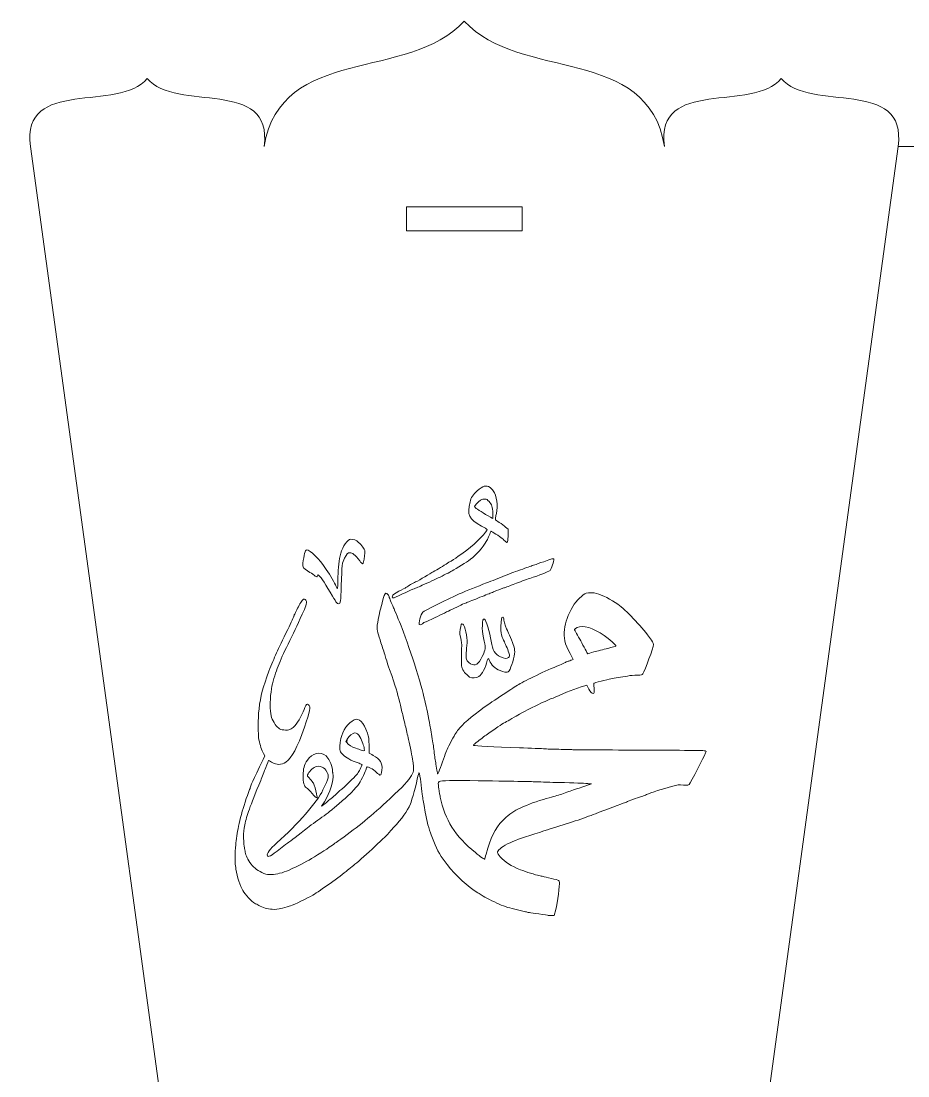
# Model space of a CAD drawing. Header units: millimetres. Extents: x -221 to 759, y -270 to 136.
# Drawn here: x -221.2 to -129.2, y 25.1 to 134.5 of the extents above; entities that cross this region are included whole.
import ezdxf

# ---------------------------------------------------------------- set-up
doc = ezdxf.new("R2010")
doc.units = ezdxf.units.MM
doc.header["$MEASUREMENT"] = 0
doc.layers.add('Layer 1', color=7, linetype='Continuous')

msp = doc.modelspace()

# ---------------------------------------------------------------- linework, layer by layer
at = {"layer": 'Layer 1', "lineweight": 15}
for points in [[(-175.2502, 134.4985), (-181.0689, 128.1913), (-194.2707, 132.0478), (-196.0194, 121.4985)], [(-154.481, 121.4985), (-156.2297, 132.0478), (-169.4315, 128.1913), (-175.2502, 134.4985)], [(-208.1348, 128.5507), (-211.077, 124.9731), (-221.228, 128.7196), (-220.2502, 121.4985)], [(-196.0194, 121.4985), (-195.0417, 128.7196), (-205.1927, 124.9731), (-208.1348, 128.5507)], [(-142.3656, 128.5507), (-145.3078, 124.9731), (-155.4588, 128.7196), (-154.481, 121.4985)], [(-130.2502, 121.4985), (-129.2725, 128.7196), (-139.4235, 124.9731), (-142.3656, 128.5507)], [(-220.2502, 121.4985), (-220.2502, 121.4985), (-199.753, -28.5015), (-199.753, -28.5015)], [(-130.2502, 121.4985), (-130.2502, 121.4985), (-150.7474, -28.5015), (-150.7474, -28.5015)], [(-81.2447, 121.4985), (-81.2447, 121.4985), (-130.2502, 121.4985), (-130.2502, 121.4985)], [(-181.2502, 115.2485), (-181.2502, 115.2485), (-181.2502, 112.7485), (-181.2502, 112.7485)], [(-169.2502, 115.2485), (-169.2502, 115.2485), (-181.2502, 115.2485), (-181.2502, 115.2485)], [(-169.2502, 112.7485), (-169.2502, 112.7485), (-169.2502, 115.2485), (-169.2502, 115.2485)], [(-181.2502, 112.7485), (-181.2502, 112.7485), (-169.2502, 112.7485), (-169.2502, 112.7485)]]:
    msp.add_open_spline(points, degree=3, dxfattribs=at)
at = {"layer": 'Layer 1', "lineweight": 9}
for points in [[(-173.9035, 85.8049), (-173.3491, 86.3161), (-172.9564, 86.4165), (-172.5834, 86.1421)], [(-174.6589, 84.6595), (-174.5662, 85.0568), (-174.3357, 85.4063), (-173.9035, 85.8049)], [(-172.5834, 86.1421), (-172.4737, 86.0614), (-172.3255, 85.9111), (-172.2541, 85.8081)], [(-172.2541, 85.8081), (-171.8959, 85.2913), (-171.7486, 84.2367), (-171.9246, 83.4497)], [(-173.4683, 82.1441), (-174.7956, 82.8746), (-174.983, 83.2704), (-174.6589, 84.6595)], [(-173.5608, 84.8103), (-173.8003, 84.6502), (-174.1955, 84.2515), (-174.1955, 84.1701)], [(-173.1092, 84.9398), (-173.2981, 84.9602), (-173.3658, 84.9408), (-173.5608, 84.8103)], [(-172.682, 84.6894), (-172.8546, 84.88), (-172.9221, 84.9196), (-173.1092, 84.9398)], [(-172.2827, 83.462), (-172.3136, 84.1018), (-172.4054, 84.3841), (-172.682, 84.6894)], [(-174.1955, 84.1701), (-174.1955, 84.0774), (-173.7388, 83.7514), (-173.0469, 83.3499)], [(-173.0469, 83.3499), (-172.6602, 83.1256), (-172.3243, 82.9396), (-172.3005, 82.9366)], [(-172.3005, 82.9366), (-172.2765, 82.9337), (-172.2686, 83.169), (-172.2827, 83.462)], [(-171.9246, 83.4497), (-171.9489, 83.3411), (-171.9819, 83.1493), (-171.9979, 83.0236)], [(-172.8864, 81.7945), (-172.9015, 81.819), (-173.1633, 81.9763), (-173.4683, 82.1441)], [(-171.6177, 82.5208), (-171.3924, 82.37), (-171.0971, 82.1479), (-170.9613, 82.0271)], [(-174.9855, 79.6409), (-174.0281, 80.3851), (-172.7963, 81.6488), (-172.8864, 81.7945)], [(-172.6172, 81.3141), (-172.7818, 80.8969), (-172.9477, 80.5592), (-173.0841, 80.3636)], [(-172.4691, 81.598), (-172.489, 81.598), (-172.5556, 81.4703), (-172.6172, 81.3141)], [(-171.3316, 80.8656), (-171.5659, 81.0561), (-172.4075, 81.598), (-172.4691, 81.598)], [(-170.7144, 81.1621), (-170.7144, 80.4058), (-170.757, 80.3035), (-170.9742, 80.5386)], [(-188.1406, 79.0505), (-187.9974, 79.7525), (-187.5341, 80.5436), (-187.144, 80.7524)], [(-187.144, 80.7524), (-187.0116, 80.8233), (-186.6412, 80.7494), (-186.4086, 80.6057)], [(-186.4086, 80.6057), (-186.1837, 80.4666), (-185.7578, 79.9876), (-185.6357, 79.7361)], [(-173.0841, 80.3636), (-173.6609, 79.5365), (-174.1999, 78.9721), (-174.8201, 78.5458)], [(-170.9742, 80.5386), (-171.0485, 80.6191), (-171.2094, 80.7663), (-171.3316, 80.8656)], [(-191.999, 78.2766), (-191.8978, 79.1393), (-191.7437, 79.6723), (-191.5955, 79.6723)], [(-191.5955, 79.6723), (-191.2366, 79.6723), (-190.2863, 78.7237), (-189.5674, 77.6478)], [(-188.3664, 76.5492), (-188.366, 77.4424), (-188.2845, 78.3447), (-188.1406, 79.0505)], [(-187.6779, 78.8202), (-187.9288, 78.3496), (-187.9523, 78.1492), (-188.0155, 75.9443)], [(-187.1245, 79.3761), (-187.3281, 79.3761), (-187.4432, 79.2604), (-187.6779, 78.8202)], [(-186.0953, 78.5243), (-186.6049, 79.1797), (-186.8421, 79.3761), (-187.1245, 79.3761)], [(-185.5912, 79.0672), (-185.6632, 78.5077), (-185.7354, 78.2404), (-185.8146, 78.2404)], [(-185.6357, 79.7361), (-185.5387, 79.5366), (-185.536, 79.496), (-185.5912, 79.0672)], [(-176.5919, 78.5366), (-176.5539, 78.5366), (-175.2765, 79.4148), (-174.9855, 79.6409)], [(-167.0111, 78.4468), (-166.0938, 78.7709), (-165.9996, 78.7937), (-165.964, 78.7009)], [(-191.9168, 77.8231), (-192.0181, 77.9709), (-192.0283, 78.0271), (-191.999, 78.2766)], [(-191.1012, 77.2528), (-191.2048, 77.2528), (-191.8215, 77.684), (-191.9168, 77.8231)], [(-185.8146, 78.2404), (-185.8476, 78.2404), (-185.9739, 78.3681), (-186.0953, 78.5243)], [(-178.4667, 77.4023), (-178.0356, 77.6338), (-177.3809, 78.0246), (-176.988, 78.2849)], [(-176.988, 78.2849), (-176.7789, 78.4233), (-176.6006, 78.5366), (-176.5919, 78.5366)], [(-174.8201, 78.5458), (-175.2909, 78.2221), (-176.4019, 77.5318), (-176.6397, 77.4152)], [(-170.1219, 77.3512), (-169.9046, 77.4276), (-169.4824, 77.5789), (-169.1837, 77.6875)], [(-169.1837, 77.6875), (-168.5574, 77.9151), (-168.2943, 78.0076), (-167.9492, 78.1213)], [(-167.9492, 78.1213), (-167.8135, 78.166), (-167.3913, 78.3125), (-167.0111, 78.4468)], [(-165.964, 78.7009), (-165.9145, 78.5718), (-166.2315, 77.6316), (-166.3522, 77.5497)], [(-190.8294, 77.05), (-190.9626, 77.1615), (-191.085, 77.2528), (-191.1012, 77.2528)], [(-190.5139, 76.9079), (-190.5742, 76.8578), (-190.6298, 76.8829), (-190.8294, 77.05)], [(-190.4407, 77.0443), (-190.4407, 77.0027), (-190.4737, 76.9413), (-190.5139, 76.9079)], [(-190.3356, 77.0259), (-190.422, 77.1033), (-190.4407, 77.1065), (-190.4407, 77.0443)], [(-188.9114, 74.858), (-189.6119, 76.0912), (-190.0696, 76.7879), (-190.3356, 77.0259)], [(-189.5674, 77.6478), (-189.123, 76.9827), (-188.7175, 76.2847), (-188.5422, 75.8826)], [(-180.3014, 76.3489), (-180.1155, 76.4405), (-179.6822, 76.6851), (-179.3385, 76.8925)], [(-179.3385, 76.8925), (-178.9948, 77.0999), (-178.6025, 77.3293), (-178.4667, 77.4023)], [(-177.331, 77.0695), (-177.9288, 76.7682), (-178.3827, 76.5535), (-179.1333, 76.217)], [(-176.6397, 77.4152), (-176.7483, 77.3619), (-177.0594, 77.2063), (-177.331, 77.0695)], [(-172.9611, 76.2392), (-172.7302, 76.3281), (-172.308, 76.4907), (-172.0229, 76.6005)], [(-172.0229, 76.6005), (-171.7377, 76.7103), (-171.2822, 76.8929), (-171.0107, 77.0063)], [(-171.0107, 77.0063), (-170.7391, 77.1197), (-170.3391, 77.2749), (-170.1219, 77.3512)], [(-168.4677, 76.7117), (-168.8615, 76.5819), (-169.5614, 76.3258), (-170.0231, 76.1428)], [(-166.3522, 77.5497), (-166.5913, 77.3874), (-167.4488, 77.0478), (-168.4677, 76.7117)], [(-188.5422, 75.8826), (-188.4918, 75.7672), (-188.4318, 75.6727), (-188.4088, 75.6727)], [(-188.4088, 75.6727), (-188.3857, 75.6727), (-188.3667, 76.0671), (-188.3664, 76.5492)], [(-188.0155, 75.9443), (-188.0624, 74.3112), (-188.0954, 74.0926), (-188.295, 74.0926)], [(-182.0339, 75.3759), (-181.7014, 75.549), (-181.3738, 75.7275), (-181.3059, 75.7726)], [(-180.4418, 75.6468), (-180.5776, 75.602), (-180.9997, 75.4152), (-181.3799, 75.2316)], [(-181.3059, 75.7726), (-181.0214, 75.9614), (-180.6178, 76.1929), (-180.3014, 76.3489)], [(-179.948, 75.8453), (-180.0838, 75.7809), (-180.306, 75.6916), (-180.4418, 75.6468)], [(-179.1333, 76.217), (-179.4456, 76.077), (-179.8122, 75.9097), (-179.948, 75.8453)], [(-175.7756, 75.0967), (-174.9548, 75.449), (-173.8834, 75.8839), (-172.9611, 76.2392)], [(-171.1588, 75.72), (-171.4876, 75.6202), (-171.9293, 75.452), (-172.0608, 75.3765)], [(-170.0231, 76.1428), (-170.4848, 75.9597), (-170.9958, 75.7694), (-171.1588, 75.72)], [(-192.6174, 73.4507), (-192.4187, 73.9064), (-192.1684, 74.3259), (-192.0018, 74.4823)], [(-192.0018, 74.4823), (-191.88, 74.5968), (-191.8726, 74.5977), (-191.7454, 74.5144)], [(-191.7454, 74.5144), (-191.6259, 74.436), (-191.6163, 74.4063), (-191.6359, 74.1742)], [(-188.501, 74.2037), (-188.557, 74.2649), (-188.7417, 74.5593), (-188.9114, 74.858)], [(-183.7719, 74.1914), (-183.6199, 74.8498), (-183.4912, 75.179), (-183.3856, 75.179)], [(-183.3856, 75.179), (-183.243, 75.179), (-183.1454, 75.0683), (-183.0594, 74.8089)], [(-183.0594, 74.8089), (-182.986, 74.5873), (-182.8472, 74.2524), (-182.5887, 73.6729)], [(-182.6206, 74.6852), (-182.7149, 74.6852), (-182.7387, 74.7059), (-182.7204, 74.7716)], [(-182.7204, 74.7716), (-182.7071, 74.8191), (-182.6833, 74.9037), (-182.6674, 74.9596)], [(-182.6674, 74.9596), (-182.6479, 75.0279), (-182.4406, 75.1642), (-182.0339, 75.3759)], [(-182.4685, 74.731), (-182.484, 74.7058), (-182.5525, 74.6852), (-182.6206, 74.6852)], [(-182.2557, 74.8373), (-182.3572, 74.804), (-182.4529, 74.7561), (-182.4685, 74.731)], [(-181.3799, 75.2316), (-181.7602, 75.0481), (-182.1542, 74.8706), (-182.2557, 74.8373)], [(-179.5689, 73.2046), (-179.4064, 73.3677), (-176.9538, 74.591), (-175.7756, 75.0967)], [(-173.8499, 74.6623), (-174.4338, 74.4254), (-174.967, 74.2139), (-175.0349, 74.1922)], [(-172.4673, 75.2101), (-172.6438, 75.1456), (-173.266, 74.8991), (-173.8499, 74.6623)], [(-172.0608, 75.3765), (-172.1079, 75.3495), (-172.2908, 75.2746), (-172.4673, 75.2101)], [(-163.9888, 73.8009), (-163.6128, 74.435), (-162.9825, 75.0561), (-162.5981, 75.1712)], [(-162.5981, 75.1712), (-162.3414, 75.2481), (-161.8323, 75.2424), (-161.5302, 75.1592)], [(-161.5302, 75.1592), (-160.9646, 75.0034), (-160.0132, 74.514), (-159.3356, 74.0305)], [(-191.8443, 73.5001), (-192.4859, 72.0584), (-192.7888, 71.4101), (-193.3553, 70.2659)], [(-192.8443, 73.0025), (-192.8083, 73.0453), (-192.7062, 73.2471), (-192.6174, 73.4507)], [(-191.6359, 74.1742), (-191.6484, 74.0271), (-191.7362, 73.7429), (-191.8443, 73.5001)], [(-188.295, 74.0926), (-188.3522, 74.0926), (-188.4449, 74.1426), (-188.501, 74.2037)], [(-184.306, 71.5345), (-184.3269, 71.7648), (-184.0828, 73.115), (-183.9461, 73.5248)], [(-183.9461, 73.5248), (-183.9098, 73.6334), (-183.8314, 73.9334), (-183.7719, 74.1914)], [(-182.5887, 73.6729), (-182.5403, 73.5643), (-182.3728, 73.1644), (-182.2166, 72.7841)], [(-176.4669, 73.5366), (-176.6977, 73.4284), (-177.4025, 73.0871), (-178.0331, 72.7781)], [(-175.6028, 73.9431), (-175.8472, 73.8277), (-176.236, 73.6448), (-176.4669, 73.5366)], [(-175.0349, 74.1922), (-175.1028, 74.1705), (-175.3583, 74.0584), (-175.6028, 73.9431)], [(-164.8635, 71.4195), (-164.7795, 72.1997), (-164.5211, 72.9034), (-163.9888, 73.8009)], [(-159.3356, 74.0305), (-158.4462, 73.3958), (-157.0097, 71.8995), (-156.0424, 70.6002)], [(-193.5582, 71.4316), (-193.2015, 72.1542), (-192.9096, 72.7858), (-192.9096, 72.835)], [(-192.9096, 72.835), (-192.9096, 72.8842), (-192.8802, 72.9596), (-192.8443, 73.0025)], [(-182.2166, 72.7841), (-182.0605, 72.4039), (-181.8774, 71.9596), (-181.8099, 71.7968)], [(-179.9217, 71.9191), (-180.0294, 71.9856), (-179.7426, 73.0304), (-179.5689, 73.2046)], [(-179.2486, 72.2163), (-179.2865, 72.2163), (-179.3705, 72.175), (-179.4352, 72.1245)], [(-178.0331, 72.7781), (-178.6637, 72.4691), (-179.2107, 72.2163), (-179.2486, 72.2163)], [(-173.3773, 71.8416), (-173.3491, 72.3656), (-173.2984, 72.5277), (-173.1702, 72.503)], [(-173.1702, 72.503), (-173.0235, 72.4748), (-172.5995, 71.1046), (-172.4627, 70.2165)], [(-171.4498, 71.7225), (-171.4495, 72.4494), (-171.4004, 72.7101), (-171.2638, 72.7101)], [(-171.2638, 72.7101), (-171.216, 72.7101), (-171.1757, 72.607), (-171.1374, 72.3871)], [(-171.1374, 72.3871), (-171.0834, 72.077), (-170.8652, 71.4088), (-170.7824, 71.2999)], [(-195.516, 67.081), (-194.912, 68.6451), (-194.6887, 69.1413), (-193.5582, 71.4316)], [(-183.7745, 69.6734), (-184.1079, 70.647), (-184.2801, 71.2498), (-184.306, 71.5345)], [(-181.8099, 71.7968), (-181.5664, 71.2094), (-180.8627, 69.2035), (-180.4241, 67.8464)], [(-179.4352, 72.1245), (-179.6407, 71.9644), (-179.8512, 71.8755), (-179.9217, 71.9191)], [(-175.6229, 70.5275), (-175.7321, 70.9151), (-175.735, 70.9623), (-175.6766, 71.403)], [(-175.6766, 71.403), (-175.6063, 71.9348), (-175.5468, 72.0584), (-175.399, 71.9793)], [(-175.399, 71.9793), (-175.1955, 71.8704), (-174.8956, 70.5498), (-174.9595, 70.0437)], [(-173.2488, 70.5375), (-173.3776, 71.1484), (-173.4015, 71.3916), (-173.3773, 71.8416)], [(-171.3094, 70.6362), (-171.4405, 70.9816), (-171.45, 71.0548), (-171.4498, 71.7225)], [(-170.7824, 71.2999), (-170.6749, 71.1585), (-170.2269, 70.0715), (-170.1212, 69.6958)], [(-164.2853, 68.9223), (-164.8493, 69.9937), (-164.9638, 70.488), (-164.8635, 71.4195)], [(-163.8139, 71.4263), (-163.8207, 71.3855), (-163.7318, 71.189), (-163.6164, 70.9896)], [(-163.0202, 71.7205), (-163.3835, 71.7183), (-163.7903, 71.5675), (-163.8139, 71.4263)], [(-159.9103, 70.1234), (-160.9919, 71.0939), (-162.2214, 71.7253), (-163.0202, 71.7205)], [(-193.3553, 70.2659), (-194.3794, 68.1972), (-194.698, 67.405), (-195.1623, 65.7725)], [(-175.526, 69.3771), (-175.5095, 70.0377), (-175.52, 70.162), (-175.6229, 70.5275)], [(-174.9595, 70.0437), (-175.0518, 69.3126), (-175.0899, 68.5067), (-175.0394, 68.3536)], [(-173.2401, 68.9327), (-173.0359, 69.4441), (-173.0364, 69.5298), (-173.2488, 70.5375)], [(-172.4627, 70.2165), (-172.3113, 69.2333), (-172.0952, 68.8688), (-171.4958, 68.585)], [(-171.0329, 69.9931), (-171.1076, 70.1431), (-171.232, 70.4325), (-171.3094, 70.6362)], [(-163.6164, 70.9896), (-163.5009, 70.7902), (-163.3014, 70.4458), (-163.1729, 70.2243)], [(-163.1729, 70.2243), (-163.0444, 70.0027), (-162.8339, 69.616), (-162.705, 69.3647)], [(-159.5152, 69.6938), (-159.4934, 69.7155), (-159.6711, 69.9088), (-159.9103, 70.1234)], [(-156.0424, 70.6002), (-155.7123, 70.1569), (-155.6295, 70.0117), (-155.6295, 69.8759)], [(-183.3737, 68.4142), (-183.4546, 68.6994), (-183.635, 69.266), (-183.7745, 69.6734)], [(-175.4492, 67.3279), (-175.5602, 67.5671), (-175.5667, 67.7415), (-175.526, 69.3771)], [(-174.4474, 67.7737), (-173.9759, 67.6385), (-173.6205, 67.9797), (-173.2401, 68.9327)], [(-170.5637, 68.7843), (-170.6033, 68.9823), (-170.864, 69.6539), (-171.0329, 69.9931)], [(-170.0442, 68.9037), (-170.1218, 68.2396), (-170.4749, 67.2171), (-170.6869, 67.0424)], [(-170.1212, 69.6958), (-170.0167, 69.324), (-170.0069, 69.223), (-170.0442, 68.9037)], [(-162.705, 69.3647), (-162.5762, 69.1135), (-162.4582, 68.908), (-162.4428, 68.908)], [(-162.4428, 68.908), (-162.4274, 68.908), (-162.138, 68.987), (-161.7997, 69.0836)], [(-161.7997, 69.0836), (-161.4613, 69.1801), (-160.8179, 69.3481), (-160.3698, 69.4568)], [(-160.3698, 69.4568), (-159.9217, 69.5655), (-159.5371, 69.6721), (-159.5152, 69.6938)], [(-155.6295, 69.8759), (-155.6295, 69.5646), (-156.4935, 67.1622), (-156.7278, 66.8218)], [(-183.0006, 67.2539), (-183.1249, 67.6069), (-183.2928, 68.1291), (-183.3737, 68.4142)], [(-180.4241, 67.8464), (-179.9328, 66.3263), (-179.4847, 64.7531), (-179.3832, 64.1924)], [(-175.0394, 68.3536), (-174.9686, 68.1392), (-174.6569, 67.8338), (-174.4474, 67.7737)], [(-172.862, 68.2044), (-173.0436, 67.4835), (-173.4293, 66.7484), (-173.736, 66.5382)], [(-172.774, 68.414), (-172.7933, 68.4141), (-172.8329, 68.3198), (-172.862, 68.2044)], [(-172.6482, 68.1934), (-172.6981, 68.3147), (-172.7547, 68.4139), (-172.774, 68.414)], [(-171.5447, 67.149), (-172.0786, 67.3851), (-172.467, 67.7526), (-172.6482, 68.1934)], [(-171.4958, 68.585), (-171.0835, 68.3898), (-170.8185, 68.3688), (-170.6592, 68.5185)], [(-170.6592, 68.5185), (-170.5599, 68.6117), (-170.5402, 68.6666), (-170.5637, 68.7843)], [(-165.3643, 67.7303), (-165.1646, 67.8118), (-164.9313, 67.9176), (-164.8458, 67.9656)], [(-164.8458, 67.9656), (-164.7603, 68.0136), (-164.6014, 68.0821), (-164.4928, 68.1179)], [(-164.4928, 68.1179), (-164.3842, 68.1537), (-164.2216, 68.2136), (-164.1316, 68.2512)], [(-196.5466, 63.1685), (-196.3845, 64.5542), (-196.1544, 65.4277), (-195.516, 67.081)], [(-181.9497, 63.8468), (-182.201, 64.9195), (-182.3597, 65.434), (-183.0006, 67.2539)], [(-174.6951, 66.4858), (-174.9299, 66.6134), (-175.3197, 67.0488), (-175.4492, 67.3279)], [(-170.6869, 67.0424), (-170.7956, 66.9528), (-171.2205, 67.0056), (-171.5447, 67.149)], [(-169.5883, 65.7167), (-168.9142, 66.1377), (-166.8108, 67.1404), (-165.3643, 67.7303)], [(-156.7278, 66.8218), (-156.8197, 66.6884), (-156.8304, 66.686), (-157.3328, 66.686)], [(-195.1623, 65.7725), (-195.2982, 65.2947), (-195.4234, 63.8427), (-195.3775, 63.2771)], [(-173.736, 66.5382), (-173.9764, 66.3735), (-174.4419, 66.348), (-174.6951, 66.4858)], [(-170.2055, 65.3312), (-170.0343, 65.4381), (-169.7566, 65.6116), (-169.5883, 65.7167)], [(-161.8273, 65.8342), (-161.8323, 65.8274), (-161.8159, 65.6131), (-161.791, 65.3579)], [(-160.0649, 66.3148), (-160.3986, 66.2419), (-161.8108, 65.8567), (-161.8273, 65.8342)], [(-159.2748, 66.4418), (-159.5281, 66.4116), (-159.8836, 66.3544), (-160.0649, 66.3148)], [(-158.3293, 66.5914), (-158.5961, 66.5394), (-159.0216, 66.4721), (-159.2748, 66.4418)], [(-157.3328, 66.686), (-157.635, 66.686), (-158.0427, 66.6473), (-158.3293, 66.5914)], [(-172.6154, 63.7442), (-172.0962, 64.1026), (-170.6906, 65.0283), (-170.2055, 65.3312)], [(-162.7498, 65.5793), (-163.8053, 65.2486), (-164.7052, 64.9016), (-165.826, 64.3933)], [(-161.9858, 64.8025), (-162.1201, 64.8743), (-162.3281, 65.1573), (-162.442, 65.423)], [(-161.8173, 64.8223), (-161.8712, 64.7685), (-161.913, 64.7635), (-161.9858, 64.8025)], [(-161.791, 65.3579), (-161.7536, 64.9745), (-161.7581, 64.8815), (-161.8173, 64.8223)], [(-191.4086, 63.6077), (-191.1615, 63.4458), (-191.2555, 62.9301), (-191.833, 61.2792)], [(-191.7768, 63.324), (-191.678, 63.653), (-191.586, 63.7239), (-191.4086, 63.6077)], [(-181.6372, 62.563), (-181.7327, 62.9432), (-181.8734, 63.5209), (-181.9497, 63.8468)], [(-179.3832, 64.1924), (-179.3488, 64.0023), (-179.2899, 63.7357), (-179.2524, 63.5999)], [(-179.2524, 63.5999), (-179.2149, 63.4641), (-179.1064, 62.9531), (-179.0114, 62.4642)], [(-175.7211, 61.2071), (-175.147, 61.8741), (-174.1809, 62.6633), (-172.6154, 63.7442)], [(-167.9739, 63.4375), (-168.3707, 63.2471), (-168.8559, 62.9884), (-169.875, 62.424)], [(-167.0851, 63.8686), (-167.3431, 63.7422), (-167.7431, 63.5482), (-167.9739, 63.4375)], [(-166.2951, 64.2122), (-166.4716, 64.1496), (-166.8271, 63.995), (-167.0851, 63.8686)], [(-165.826, 64.3933), (-165.9075, 64.3564), (-166.1186, 64.2749), (-166.2951, 64.2122)], [(-196.5509, 59.9671), (-196.6651, 60.5292), (-196.6629, 62.1744), (-196.5466, 63.1685)], [(-195.3775, 63.2771), (-195.3009, 62.3347), (-195.2491, 62.1648), (-194.8584, 61.5762)], [(-192.845, 61.4209), (-192.4948, 61.811), (-191.9278, 62.8212), (-191.7768, 63.324)], [(-181.2862, 61.1063), (-181.3837, 61.5273), (-181.5417, 62.1828), (-181.6372, 62.563)], [(-179.0114, 62.4642), (-178.9163, 61.9754), (-178.817, 61.4643), (-178.7906, 61.3285)], [(-169.875, 62.424), (-170.1194, 62.2887), (-170.4971, 62.0797), (-170.7144, 61.9596)], [(-194.8584, 61.5762), (-194.5741, 61.148), (-194.2961, 60.9936), (-193.7984, 60.9877)], [(-191.833, 61.2792), (-192.5809, 59.1411), (-193.133, 58.1137), (-193.7697, 57.6752)], [(-193.2059, 61.1248), (-193.0837, 61.2027), (-192.9213, 61.3359), (-192.845, 61.4209)], [(-188.048, 60.1235), (-187.9002, 60.9029), (-187.2694, 61.7785), (-186.6598, 62.0504)], [(-186.6598, 62.0504), (-186.1502, 62.2777), (-185.7079, 61.8262), (-185.2995, 60.6619)], [(-178.7906, 61.3285), (-178.7642, 61.1928), (-178.7069, 60.8483), (-178.6633, 60.5632)], [(-170.7144, 61.9596), (-171.1635, 61.7115), (-171.3771, 61.5756), (-172.4023, 60.8855)], [(-193.7984, 60.9877), (-193.4712, 60.9838), (-193.4022, 60.9997), (-193.2059, 61.1248)], [(-186.6245, 60.7111), (-186.779, 60.7114), (-187.228, 60.3299), (-187.3994, 60.0527)], [(-186.0732, 60.2716), (-186.2028, 60.5273), (-186.4329, 60.7108), (-186.6245, 60.7111)], [(-185.6254, 59.0673), (-185.6624, 59.3142), (-185.8673, 59.8654), (-186.0732, 60.2716)], [(-185.2995, 60.6619), (-185.1396, 60.2062), (-185.1349, 60.1701), (-185.1329, 59.3937)], [(-180.9613, 59.7238), (-181.0424, 60.0632), (-181.1886, 60.6854), (-181.2862, 61.1063)], [(-178.6633, 60.5632), (-178.6197, 60.278), (-178.5535, 59.8781), (-178.5163, 59.6744)], [(-176.5673, 59.8966), (-176.1615, 60.6651), (-176.0834, 60.7861), (-175.7211, 61.2071)], [(-173.4055, 60.1657), (-173.5548, 60.0407), (-173.8271, 59.8258), (-174.0106, 59.6883)], [(-172.4023, 60.8855), (-172.8047, 60.6147), (-173.2561, 60.2908), (-173.4055, 60.1657)], [(-196.0757, 58.5728), (-196.2611, 58.898), (-196.4409, 59.4254), (-196.5509, 59.9671)], [(-188.1213, 58.8103), (-188.1842, 58.9755), (-188.1503, 59.5839), (-188.048, 60.1235)], [(-187.4457, 59.6849), (-187.2909, 59.4738), (-186.9188, 59.2482), (-186.5028, 59.1133)], [(-186.5028, 59.1133), (-186.2924, 59.045), (-186.0424, 58.9554), (-185.9474, 58.914)], [(-185.6825, 58.8369), (-185.6007, 58.8352), (-185.5944, 58.8607), (-185.6254, 59.0673)], [(-185.1329, 59.3937), (-185.1318, 58.9542), (-185.1202, 58.5875), (-185.1071, 58.579)], [(-180.7138, 58.4893), (-180.7688, 58.8288), (-180.8802, 59.3843), (-180.9613, 59.7238)], [(-178.5163, 59.6744), (-178.446, 59.29), (-178.3688, 58.7283), (-178.316, 58.2178)], [(-177.3071, 58.257), (-177.0896, 58.8898), (-177.0354, 59.0099), (-176.5673, 59.8966)], [(-174.0106, 59.6883), (-174.2826, 59.4844), (-174.3282, 59.4315), (-174.2575, 59.4015)], [(-174.2575, 59.4015), (-174.1486, 59.3553), (-172.2204, 59.255), (-169.5293, 59.1555)], [(-169.5293, 59.1555), (-168.3887, 59.1134), (-167.1888, 59.0608), (-166.8629, 59.0387)], [(-191.5318, 57.8704), (-191.0431, 58.6169), (-190.1602, 58.8156), (-189.5962, 58.306)], [(-189.5962, 58.306), (-189.4886, 58.2088), (-189.3214, 57.9877), (-189.2246, 57.8146)], [(-187.8579, 58.4491), (-187.9717, 58.5663), (-188.0903, 58.7288), (-188.1213, 58.8103)], [(-186.1572, 57.5471), (-187.0725, 57.8673), (-187.5267, 58.1082), (-187.8579, 58.4491)], [(-185.9474, 58.914), (-185.8523, 58.8727), (-185.7331, 58.838), (-185.6825, 58.8369)], [(-185.1071, 58.579), (-185.094, 58.5704), (-184.9093, 58.4745), (-184.6968, 58.3659)], [(-184.6968, 58.3659), (-183.9934, 58.0064), (-183.7277, 57.5591), (-183.794, 56.8458)], [(-180.5648, 57.6046), (-180.5918, 57.7517), (-180.6588, 58.1499), (-180.7138, 58.4893)], [(-178.316, 58.2178), (-178.2992, 58.0548), (-178.2563, 57.7771), (-178.2207, 57.6005)], [(-177.9995, 56.4483), (-177.9502, 56.5047), (-177.5509, 57.5477), (-177.3071, 58.257)], [(-166.8629, 59.0387), (-166.537, 59.0167), (-165.7948, 58.9943), (-165.2136, 58.9891)], [(-165.2136, 58.9891), (-164.6323, 58.9839), (-164.1415, 58.9702), (-164.1228, 58.9586)], [(-164.1228, 58.9586), (-164.1042, 58.9471), (-160.9971, 58.9266), (-157.2181, 58.9131)], [(-157.2181, 58.9131), (-152.4391, 58.8959), (-150.3169, 58.8722), (-150.2476, 58.8351)], [(-150.2967, 58.4458), (-150.2967, 58.3702), (-151.7893, 55.533), (-151.9262, 55.3483)], [(-150.2224, 58.638), (-150.2633, 58.5589), (-150.2967, 58.4724), (-150.2967, 58.4458)], [(-150.2476, 58.8351), (-150.1547, 58.7854), (-150.153, 58.7722), (-150.2224, 58.638)], [(-197.4527, 55.012), (-197.4519, 55.1499), (-197.1788, 55.7467), (-196.1216, 57.9215)], [(-195.8384, 57.1068), (-195.9878, 56.713), (-196.2247, 56.113), (-196.3648, 55.7736)], [(-195.5531, 57.8368), (-195.5606, 57.8291), (-195.689, 57.5005), (-195.8384, 57.1068)], [(-195.2479, 57.6772), (-195.4083, 57.7727), (-195.5457, 57.8446), (-195.5531, 57.8368)], [(-193.7697, 57.6752), (-194.2452, 57.3477), (-194.6958, 57.3483), (-195.2479, 57.6772)], [(-191.9697, 56.2542), (-191.9672, 57.0061), (-191.875, 57.3462), (-191.5318, 57.8704)], [(-190.8313, 57.109), (-191.1151, 56.9642), (-191.527, 56.4639), (-191.527, 56.264)], [(-190.0071, 57.156), (-190.2933, 57.2792), (-190.5236, 57.266), (-190.8313, 57.109)], [(-189.4719, 56.5821), (-189.7014, 56.9933), (-189.7501, 57.0455), (-190.0071, 57.156)], [(-189.2246, 57.8146), (-189.0484, 57.4995), (-188.8812, 56.8768), (-188.9264, 56.7039)], [(-186.9102, 55.8528), (-186.3592, 56.4112), (-186.2386, 56.5628), (-186.0585, 56.9236)], [(-185.8486, 57.3915), (-185.8486, 57.4177), (-185.9875, 57.4877), (-186.1572, 57.5471)], [(-186.0585, 56.9236), (-185.9431, 57.1548), (-185.8486, 57.3653), (-185.8486, 57.3915)], [(-184.9784, 57.0522), (-185.3607, 57.2425), (-185.3569, 57.2441), (-185.4802, 56.8299)], [(-184.3563, 56.6006), (-184.5258, 56.7694), (-184.7781, 56.9526), (-184.9784, 57.0522)], [(-180.72, 56.2847), (-180.5307, 56.5984), (-180.5158, 56.6491), (-180.5158, 56.9801)], [(-180.5158, 56.9801), (-180.5158, 57.1765), (-180.5379, 57.4575), (-180.5648, 57.6046)], [(-178.2207, 57.6005), (-178.185, 57.424), (-178.1288, 57.0833), (-178.0957, 56.8433)], [(-191.6216, 55.0113), (-191.8746, 55.1787), (-191.9721, 55.5268), (-191.9697, 56.2542)], [(-191.527, 56.264), (-191.527, 56.2324), (-191.4046, 56.0743), (-191.255, 55.9127)], [(-191.255, 55.9127), (-191.1054, 55.7511), (-190.949, 55.553), (-190.9073, 55.4724)], [(-188.8607, 56.1512), (-188.8607, 55.3732), (-189.3672, 54.0539), (-189.9911, 53.2066)], [(-189.9168, 54.7747), (-189.293, 56.1011), (-189.2655, 56.2126), (-189.4719, 56.5821)], [(-188.9264, 56.7039), (-188.9395, 56.6539), (-188.93, 56.6006), (-188.9054, 56.5854)], [(-188.9054, 56.5854), (-188.8808, 56.5702), (-188.8607, 56.3748), (-188.8607, 56.1512)], [(-187.9648, 54.8605), (-187.7378, 55.0485), (-187.2633, 55.495), (-186.9102, 55.8528)], [(-185.4802, 56.8299), (-185.5676, 56.5362), (-186.048, 55.5806), (-186.2346, 55.3292)], [(-183.9987, 56.3167), (-184.0385, 56.3167), (-184.1994, 56.4445), (-184.3563, 56.6006)], [(-183.794, 56.8458), (-183.8289, 56.4707), (-183.8884, 56.3167), (-183.9987, 56.3167)], [(-182.9415, 53.8972), (-181.6188, 55.1279), (-181.0476, 55.7417), (-180.72, 56.2847)], [(-180.0608, 56.1933), (-180.1953, 55.4973), (-180.6945, 53.6753), (-180.8452, 53.3306)], [(-179.9076, 56.4641), (-179.9388, 56.6273), (-179.9968, 56.5247), (-180.0608, 56.1933)], [(-179.8293, 56.0698), (-179.8595, 56.2192), (-179.8947, 56.3966), (-179.9076, 56.4641)], [(-179.679, 54.9251), (-179.7316, 55.4053), (-179.7992, 55.9205), (-179.8293, 56.0698)], [(-178.0957, 56.8433), (-178.0626, 56.6034), (-178.0193, 56.4257), (-177.9995, 56.4483)], [(-198.2849, 52.564), (-198.0953, 53.2168), (-197.6063, 54.6649), (-197.5189, 54.8325)], [(-196.3648, 55.7736), (-197.5239, 52.9651), (-197.8072, 52.1762), (-198.0232, 51.1568)], [(-197.5189, 54.8325), (-197.4826, 54.902), (-197.4528, 54.9828), (-197.4527, 55.012)], [(-194.6826, 49.3051), (-192.5615, 51.174), (-190.4946, 53.5462), (-189.9168, 54.7747)], [(-191.0296, 54.4173), (-191.2528, 54.6762), (-191.5192, 54.9435), (-191.6216, 55.0113)], [(-190.9073, 55.4724), (-190.8072, 55.2789), (-190.6592, 54.7945), (-190.5698, 54.3678)], [(-188.656, 54.2532), (-188.5028, 54.3992), (-188.1917, 54.6725), (-187.9648, 54.8605)], [(-186.4884, 55.0289), (-186.5575, 54.9588), (-186.7362, 54.7632), (-186.8856, 54.5943)], [(-186.2346, 55.3292), (-186.3052, 55.2341), (-186.4194, 55.099), (-186.4884, 55.0289)], [(-179.4534, 53.3294), (-179.5584, 53.8606), (-179.5764, 53.9879), (-179.679, 54.9251)], [(-176.7846, 55.7484), (-178.0397, 55.7036), (-177.9918, 55.7325), (-177.9123, 55.0682)], [(-177.9123, 55.0682), (-177.8823, 54.8179), (-177.8443, 54.5465), (-177.8278, 54.4651)], [(-174.6649, 55.7483), (-175.2748, 55.7682), (-176.2286, 55.7682), (-176.7846, 55.7484)], [(-167.8505, 55.6255), (-168.448, 55.6505), (-169.8879, 55.6757), (-174.6649, 55.7483)], [(-165.4557, 55.5505), (-166.1754, 55.5668), (-167.253, 55.6005), (-167.8505, 55.6255)], [(-162.4517, 55.4453), (-162.9489, 55.4841), (-163.7198, 55.5111), (-165.4557, 55.5505)], [(-164.6163, 54.5412), (-164.4126, 54.618), (-163.8349, 54.8145), (-163.3324, 54.9779)], [(-163.3324, 54.9779), (-162.83, 55.1412), (-162.3337, 55.306), (-162.2295, 55.344)], [(-153.7702, 55.1361), (-154.5605, 54.9296), (-155.9409, 54.4782), (-156.3495, 54.2927)], [(-152.5111, 55.29), (-153.0108, 55.3307), (-153.038, 55.3274), (-153.7702, 55.1361)], [(-151.9262, 55.3483), (-151.996, 55.2541), (-152.0298, 55.2508), (-152.5111, 55.29)], [(-190.5698, 54.3678), (-190.4509, 53.8007), (-190.5028, 53.8063), (-191.0296, 54.4173)], [(-189.4764, 53.5539), (-189.4597, 53.581), (-189.331, 53.6896), (-189.1904, 53.7954)], [(-189.1904, 53.7954), (-189.0498, 53.9011), (-188.8093, 54.1071), (-188.656, 54.2532)], [(-187.7497, 53.7843), (-188.0756, 53.5077), (-188.5358, 53.1114), (-188.7724, 52.9037)], [(-188.0706, 49.6828), (-186.219, 50.988), (-184.9299, 52.0473), (-182.9415, 53.8972)], [(-186.8856, 54.5943), (-187.0349, 54.4254), (-187.4238, 54.0609), (-187.7497, 53.7843)], [(-177.8278, 54.4651), (-177.8113, 54.3836), (-177.7737, 54.1947), (-177.7442, 54.0453)], [(-177.7442, 54.0453), (-177.2807, 51.6959), (-176.1842, 49.9585), (-174.1036, 48.2769)], [(-171.2513, 51.6252), (-170.3904, 52.5378), (-169.2311, 53.1343), (-167.0358, 53.7941)], [(-167.0358, 53.7941), (-166.6691, 53.9043), (-166.2025, 54.0391), (-165.9988, 54.0935)], [(-165.9988, 54.0935), (-165.5421, 54.2157), (-165.1008, 54.3586), (-164.6163, 54.5412)], [(-158.2399, 53.6057), (-158.3386, 53.5561), (-158.5082, 53.4873), (-158.6169, 53.4529)], [(-156.7405, 54.1427), (-157.0261, 54.0661), (-158.0621, 53.695), (-158.2399, 53.6057)], [(-156.3495, 54.2927), (-156.4831, 54.2321), (-156.6591, 54.1646), (-156.7405, 54.1427)], [(-198.8041, 50.268), (-198.7231, 50.8811), (-198.5454, 51.6671), (-198.2849, 52.564)], [(-188.7724, 52.9037), (-189.0089, 52.696), (-189.6644, 52.1969), (-190.229, 51.7946)], [(-189.9911, 53.2066), (-190.1159, 53.0372), (-190.1131, 53.0382), (-189.8124, 53.2696)], [(-189.8124, 53.2696), (-189.6444, 53.3989), (-189.4932, 53.5268), (-189.4764, 53.5539)], [(-180.8452, 53.3306), (-181.1979, 52.5237), (-181.6806, 51.8438), (-182.6148, 50.838)], [(-179.3015, 52.4899), (-179.3474, 52.7615), (-179.4158, 53.1393), (-179.4534, 53.3294)], [(-158.6169, 53.4529), (-158.792, 53.3973), (-160.6551, 52.6936), (-161.6536, 52.3059)], [(-190.229, 51.7946), (-190.7936, 51.3923), (-191.511, 50.8613), (-191.8233, 50.6146)], [(-178.6876, 50.1198), (-178.9104, 50.671), (-179.1506, 51.598), (-179.3015, 52.4899)], [(-172.9877, 48.12), (-172.5367, 49.8389), (-172.0948, 50.731), (-171.2513, 51.6252)], [(-161.6536, 52.3059), (-162.7875, 51.8656), (-164.5098, 51.2891), (-166.3445, 50.7356)], [(-198.0232, 51.1568), (-198.1311, 50.6472), (-198.1474, 50.4544), (-198.1396, 49.7806)], [(-191.8233, 50.6146), (-192.7941, 49.8476), (-193.4688, 49.3327), (-193.6882, 49.1914)], [(-183.0845, 50.3173), (-183.4696, 49.8563), (-186.0869, 47.4493), (-186.7374, 46.9581)], [(-182.6148, 50.838), (-182.8051, 50.6331), (-183.0165, 50.3988), (-183.0845, 50.3173)], [(-166.3445, 50.7356), (-166.9506, 50.5527), (-168.9158, 49.9121), (-169.6281, 49.6651)], [(-199.0182, 48.0655), (-199.0051, 48.5436), (-198.9692, 49.1014), (-198.9384, 49.3051)], [(-198.9384, 49.3051), (-198.9076, 49.5088), (-198.8471, 49.9421), (-198.8041, 50.268)], [(-198.1396, 49.7806), (-198.1343, 49.3274), (-198.1046, 48.9111), (-198.0692, 48.7931)], [(-195.6664, 47.9553), (-195.7843, 48.1659), (-195.4413, 48.6366), (-194.6826, 49.3051)], [(-189.2617, 48.836), (-188.7529, 49.2009), (-188.6019, 49.3082), (-188.0706, 49.6828)], [(-178.4138, 49.4285), (-178.4875, 49.6186), (-178.6107, 49.9297), (-178.6876, 50.1198)], [(-177.0289, 47.0337), (-177.6407, 47.7966), (-178.0662, 48.5323), (-178.4138, 49.4285)], [(-169.6281, 49.6651), (-170.4592, 49.3769), (-171.192, 48.9954), (-171.5368, 48.6713)], [(-198.0692, 48.7931), (-198.0355, 48.6809), (-197.9915, 48.4669), (-197.9714, 48.3175)], [(-197.9714, 48.3175), (-197.9254, 47.9753), (-197.7198, 47.5557), (-197.371, 47.092)], [(-194.3196, 48.7236), (-195.3889, 47.8799), (-195.5673, 47.7781), (-195.6664, 47.9553)], [(-193.6882, 49.1914), (-193.804, 49.1168), (-194.0882, 48.9063), (-194.3196, 48.7236)], [(-191.5764, 47.3881), (-191.059, 47.6528), (-189.9039, 48.3754), (-189.2617, 48.836)], [(-174.1036, 48.2769), (-173.5472, 47.8272), (-173.1416, 47.5525), (-173.1228, 47.6125)], [(-171.5368, 48.6713), (-171.9017, 48.3283), (-171.9006, 48.289), (-171.5129, 47.8353)], [(-198.9392, 46.5595), (-199.0248, 47.0903), (-199.038, 47.341), (-199.0182, 48.0655)], [(-197.371, 47.092), (-197.0624, 46.6817), (-196.5929, 46.3414), (-196.0316, 46.1212)], [(-194.4118, 46.1337), (-193.6938, 46.3217), (-193.4499, 46.4296), (-191.5764, 47.3881)], [(-173.8398, 44.1105), (-174.824, 44.7125), (-176.12, 45.9004), (-177.0289, 47.0337)], [(-173.1228, 47.6125), (-173.1162, 47.6336), (-173.0554, 47.862), (-172.9877, 48.12)], [(-171.5129, 47.8353), (-171.0561, 47.3007), (-170.3876, 46.8768), (-169.4059, 46.4992)], [(-198.2407, 44.3646), (-198.5089, 44.8085), (-198.8086, 45.7503), (-198.9392, 46.5595)], [(-196.0316, 46.1212), (-195.7347, 46.0047), (-195.6436, 45.9916), (-195.253, 46.0093)], [(-195.253, 46.0093), (-195.0097, 46.0203), (-194.6312, 46.0763), (-194.4118, 46.1337)], [(-187.3546, 46.4667), (-188.1457, 45.8018), (-190.1942, 44.3333), (-190.9592, 43.8827)], [(-186.7374, 46.9581), (-186.9139, 46.8248), (-187.1917, 46.6037), (-187.3546, 46.4667)], [(-169.4059, 46.4992), (-168.8251, 46.2758), (-167.8795, 45.978), (-167.5048, 45.9004)], [(-167.5048, 45.9004), (-167.3691, 45.8723), (-167.1802, 45.8278), (-167.0851, 45.8014)], [(-167.0851, 45.8014), (-166.9901, 45.7751), (-166.6017, 45.6845), (-166.222, 45.6002)], [(-166.222, 45.6002), (-165.8424, 45.5159), (-165.5062, 45.4257), (-165.475, 45.3998)], [(-165.387, 45.1964), (-165.3385, 44.9544), (-165.5931, 43.0807), (-165.768, 42.3922)], [(-165.475, 45.3998), (-165.4437, 45.3739), (-165.4041, 45.2824), (-165.387, 45.1964)], [(-197.0024, 43.0421), (-197.2868, 43.1932), (-197.9807, 43.9342), (-198.2407, 44.3646)], [(-190.9592, 43.8827), (-191.5237, 43.5502), (-192.9128, 42.8847), (-193.2799, 42.7708)], [(-173.4133, 43.8396), (-173.5041, 43.9006), (-173.696, 44.0225), (-173.8398, 44.1105)], [(-171.6381, 42.9399), (-172.1966, 43.1856), (-173.1879, 43.688), (-173.4133, 43.8396)], [(-196.5793, 42.8059), (-196.6929, 42.8725), (-196.8833, 42.9788), (-197.0024, 43.0421)], [(-195.181, 42.4047), (-195.681, 42.4302), (-196.1857, 42.5751), (-196.5793, 42.8059)], [(-193.2799, 42.7708), (-193.4157, 42.7287), (-193.7935, 42.6237), (-194.1194, 42.5375)], [(-169.7268, 42.3447), (-170.5525, 42.5226), (-171.0223, 42.6689), (-171.6381, 42.9399)], [(-194.1194, 42.5375), (-194.644, 42.3986), (-194.7657, 42.3834), (-195.181, 42.4047)], [(-168.8874, 42.1499), (-168.9689, 42.1751), (-169.3466, 42.2628), (-169.7268, 42.3447)], [(-167.5071, 41.9214), (-168.5259, 42.0581), (-168.6651, 42.0811), (-168.8874, 42.1499)], [(-166.5462, 41.771), (-166.5599, 41.7847), (-166.9923, 41.8524), (-167.5071, 41.9214)], [(-166.2231, 41.7606), (-166.3871, 41.7526), (-166.5325, 41.7573), (-166.5462, 41.771)]]:
    msp.add_open_spline(points, degree=3, dxfattribs=at)
for points, knots in [([(-172.2827, 83.462), (-172.2827, 83.462), (-172.2827, 83.462), (-172.2827, 83.462), (-172.2827, 83.462), (-172.2827, 83.462), (-172.2827, 83.462), (-172.2827, 83.462)], [0, 0, 0, 0, 0.33333333, 0.33333333, 0.33333333, 0.33333333, 1, 1, 1, 1]), ([(-171.9979, 83.0236), (-171.9979, 83.0236), (-172.0272, 82.795), (-172.0272, 82.795), (-172.0272, 82.795), (-172.0272, 82.795), (-171.6177, 82.5208), (-171.6177, 82.5208)], [0, 0, 0, 0, 0.33333333, 0.33333333, 0.33333333, 0.33333333, 1, 1, 1, 1]), ([(-170.9613, 82.0271), (-170.9613, 82.0271), (-170.7144, 81.8077), (-170.7144, 81.8077), (-170.7144, 81.8077), (-170.7144, 81.8077), (-170.7144, 81.1621), (-170.7144, 81.1621)], [0, 0, 0, 0, 0.33333333, 0.33333333, 0.33333333, 0.33333333, 1, 1, 1, 1]), ([(-182.7204, 74.7716), (-182.7204, 74.7716), (-182.7204, 74.7716), (-182.7204, 74.7716), (-182.7204, 74.7716), (-182.7204, 74.7716), (-182.7204, 74.7716), (-182.7204, 74.7716)], [0, 0, 0, 0, 0.33333333, 0.33333333, 0.33333333, 0.33333333, 1, 1, 1, 1]), ([(-188.501, 74.2037), (-188.501, 74.2037), (-188.501, 74.2037), (-188.501, 74.2037), (-188.501, 74.2037), (-188.501, 74.2037), (-188.501, 74.2037), (-188.501, 74.2037)], [0, 0, 0, 0, 0.33333333, 0.33333333, 0.33333333, 0.33333333, 1, 1, 1, 1]), ([(-179.9217, 71.9191), (-179.9217, 71.9191), (-179.9217, 71.9191), (-179.9217, 71.9191), (-179.9217, 71.9191), (-179.9217, 71.9191), (-179.9217, 71.9191), (-179.9217, 71.9191)], [0, 0, 0, 0, 0.33333333, 0.33333333, 0.33333333, 0.33333333, 1, 1, 1, 1]), ([(-164.1316, 68.2512), (-164.1316, 68.2512), (-163.968, 68.3195), (-163.968, 68.3195), (-163.968, 68.3195), (-163.968, 68.3195), (-164.2853, 68.9223), (-164.2853, 68.9223)], [0, 0, 0, 0, 0.33333333, 0.33333333, 0.33333333, 0.33333333, 1, 1, 1, 1]), ([(-161.7997, 69.0836), (-161.7997, 69.0836), (-161.7997, 69.0836), (-161.7997, 69.0836), (-161.7997, 69.0836), (-161.7997, 69.0836), (-161.7997, 69.0836), (-161.7997, 69.0836)], [0, 0, 0, 0, 0.33333333, 0.33333333, 0.33333333, 0.33333333, 1, 1, 1, 1]), ([(-174.6951, 66.4858), (-174.6951, 66.4858), (-174.6951, 66.4858), (-174.6951, 66.4858), (-174.6951, 66.4858), (-174.6951, 66.4858), (-174.6951, 66.4858), (-174.6951, 66.4858)], [0, 0, 0, 0, 0.33333333, 0.33333333, 0.33333333, 0.33333333, 1, 1, 1, 1]), ([(-162.442, 65.423), (-162.442, 65.423), (-162.5375, 65.6458), (-162.5375, 65.6458), (-162.5375, 65.6458), (-162.5375, 65.6458), (-162.7498, 65.5793), (-162.7498, 65.5793)], [0, 0, 0, 0, 0.33333333, 0.33333333, 0.33333333, 0.33333333, 1, 1, 1, 1]), ([(-187.3994, 60.0527), (-187.3994, 60.0527), (-187.544, 59.8188), (-187.544, 59.8188), (-187.544, 59.8188), (-187.544, 59.8188), (-187.4457, 59.6849), (-187.4457, 59.6849), (-187.4457, 59.6849), (-187.4457, 59.6849), (-187.3994, 60.0527), (-187.3994, 60.0527)], [0, 0, 0, 0, 0.25, 0.25, 0.25, 0.25, 0.5, 0.5, 0.5, 0.5, 1, 1, 1, 1]), ([(-185.6254, 59.0673), (-185.6254, 59.0673), (-185.6254, 59.0673), (-185.6254, 59.0673), (-185.6254, 59.0673), (-185.6254, 59.0673), (-185.6254, 59.0673), (-185.6254, 59.0673)], [0, 0, 0, 0, 0.33333333, 0.33333333, 0.33333333, 0.33333333, 1, 1, 1, 1]), ([(-196.1216, 57.9215), (-196.1216, 57.9215), (-195.9295, 58.3165), (-195.9295, 58.3165), (-195.9295, 58.3165), (-195.9295, 58.3165), (-196.0757, 58.5728), (-196.0757, 58.5728)], [0, 0, 0, 0, 0.33333333, 0.33333333, 0.33333333, 0.33333333, 1, 1, 1, 1]), ([(-162.2295, 55.344), (-162.2295, 55.344), (-162.04, 55.4132), (-162.04, 55.4132), (-162.04, 55.4132), (-162.04, 55.4132), (-162.4517, 55.4453), (-162.4517, 55.4453), (-162.4517, 55.4453), (-162.4517, 55.4453), (-162.2295, 55.344), (-162.2295, 55.344)], [0, 0, 0, 0, 0.25, 0.25, 0.25, 0.25, 0.5, 0.5, 0.5, 0.5, 1, 1, 1, 1]), ([(-195.6664, 47.9553), (-195.6664, 47.9553), (-195.6664, 47.9553), (-195.6664, 47.9553), (-195.6664, 47.9553), (-195.6664, 47.9553), (-195.6664, 47.9553), (-195.6664, 47.9553)], [0, 0, 0, 0, 0.33333333, 0.33333333, 0.33333333, 0.33333333, 1, 1, 1, 1]), ([(-172.9877, 48.12), (-172.9877, 48.12), (-172.9877, 48.12), (-172.9877, 48.12), (-172.9877, 48.12), (-172.9877, 48.12), (-172.9877, 48.12), (-172.9877, 48.12)], [0, 0, 0, 0, 0.33333333, 0.33333333, 0.33333333, 0.33333333, 1, 1, 1, 1]), ([(-166.5462, 41.771), (-166.5462, 41.771), (-166.5462, 41.771), (-166.5462, 41.771), (-166.5462, 41.771), (-166.5462, 41.771), (-166.5462, 41.771), (-166.5462, 41.771)], [0, 0, 0, 0, 0.33333333, 0.33333333, 0.33333333, 0.33333333, 1, 1, 1, 1]), ([(-165.768, 42.3922), (-165.768, 42.3922), (-165.9248, 41.775), (-165.9248, 41.775), (-165.9248, 41.775), (-165.9248, 41.775), (-166.2231, 41.7606), (-166.2231, 41.7606)], [0, 0, 0, 0, 0.33333333, 0.33333333, 0.33333333, 0.33333333, 1, 1, 1, 1])]:
    msp.add_open_spline(points, degree=3, knots=knots, dxfattribs=at)

doc.saveas('drawing.dxf')
